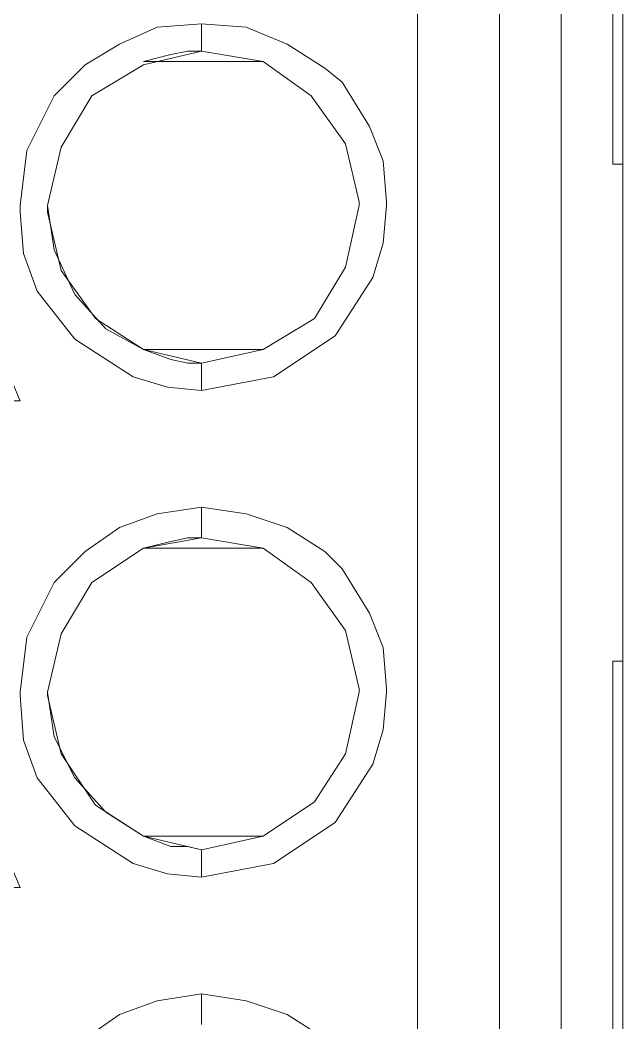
# Model space of a CAD drawing. Header units: centimetres. Extents: x -12.2 to 12.2, y -6.1 to 6.1.
# Drawn here: x -9.243 to -8.623, y 0.78 to 1.812 of the extents above; entities that cross this region are included whole.
import ezdxf

# ---------------------------------------------------------------- set-up
doc = ezdxf.new("R2010")
doc.units = ezdxf.units.CM
doc.header["$MEASUREMENT"] = 0
doc.layers.add('Camada 1', color=7, linetype='Continuous')

msp = doc.modelspace()

# ---------------------------------------------------------------- linework, layer by layer
at = {"layer": 'Camada 1', "lineweight": 9}
for points in [[(-8.62254, -0.22762), (-8.62254, -0.22762), (-8.62254, 2.94385), (-8.62254, 2.94385)], [(-8.62254, -0.22762), (-8.62254, -0.22762), (-8.62254, 2.94385), (-8.62254, 2.94385)], [(-8.8342, 2.91916), (-8.8342, 2.91916), (-8.8342, -0.21703), (-8.8342, -0.21703)], [(-8.68604, 2.41822), (-8.68604, 2.41822), (-8.68604, -0.21703), (-8.68604, -0.21703)], [(-8.63312, 1.66327), (-8.63312, 1.66327), (-8.63312, 2.19597), (-8.63312, 2.19597)], [(-8.74954, 1.9208), (-8.74954, 1.9208), (-8.74954, 1.41986), (-8.74954, 1.41986)], [(-8.68604, 1.51863), (-8.68604, 1.51863), (-8.68604, 1.9208), (-8.68604, 1.9208)], [(-8.99295, 1.7691), (-8.99295, 1.7691), (-9.11642, 1.7691), (-9.11642, 1.7691)], [(-8.62254, 1.66327), (-8.62254, 1.66327), (-8.63312, 1.66327), (-8.63312, 1.66327)], [(-9.2152, 1.61388), (-9.2152, 1.61388), (-9.2152, 1.62094), (-9.2152, 1.62094)], [(-8.89417, 1.62447), (-8.89417, 1.62447), (-8.89417, 1.62094), (-8.89417, 1.62094)], [(-9.24342, 1.41986), (-9.24342, 1.41986), (-9.26459, 1.46924), (-9.26459, 1.46924)], [(-9.11642, 1.47277), (-9.11642, 1.47277), (-8.99295, 1.47277), (-8.99295, 1.47277)], [(-9.54329, 1.41986), (-9.54329, 1.41986), (-9.24342, 1.41986), (-9.24342, 1.41986)], [(-8.74954, 1.41986), (-8.74954, 1.41986), (-8.74954, 0.91891), (-8.74954, 0.91891)], [(-8.68604, 1.01769), (-8.68604, 1.01769), (-8.68604, 1.41986), (-8.68604, 1.41986)], [(-8.99295, 1.26816), (-8.99295, 1.26816), (-9.11642, 1.26816), (-9.11642, 1.26816)], [(-8.63312, 1.15174), (-8.63312, 1.15174), (-8.62254, 1.15174), (-8.62254, 1.15174)], [(-8.63312, 0.61905), (-8.63312, 0.61905), (-8.63312, 1.15174), (-8.63312, 1.15174)], [(-9.24342, 1.11999), (-9.24342, 1.11999), (-9.24342, 1.11647), (-9.24342, 1.11647)], [(-9.2152, 1.11647), (-9.2152, 1.11647), (-9.2152, 1.11999), (-9.2152, 1.11999)], [(-8.89417, 1.12352), (-8.89417, 1.12352), (-8.89417, 1.11999), (-8.89417, 1.11999)], [(-8.86595, 1.11999), (-8.86595, 1.11999), (-8.86595, 1.12352), (-8.86595, 1.12352)], [(-9.11642, 0.97183), (-9.11642, 0.97183), (-8.99295, 0.97183), (-8.99295, 0.97183)], [(-9.24342, 0.91891), (-9.24342, 0.91891), (-9.26459, 0.9683), (-9.26459, 0.9683)], [(-9.54329, 0.91891), (-9.54329, 0.91891), (-9.24342, 0.91891), (-9.24342, 0.91891)], [(-8.74954, 0.91891), (-8.74954, 0.91891), (-8.74954, 0.41797), (-8.74954, 0.41797)], [(-8.68604, 0.52027), (-8.68604, 0.52027), (-8.68604, 0.91891), (-8.68604, 0.91891)]]:
    msp.add_open_spline(points, degree=3, dxfattribs=at)
for points, knots in [([(-9.05645, 1.80791), (-9.05645, 1.80791), (-9.10231, 1.80438), (-9.10231, 1.80438), (-9.10231, 1.80438), (-9.14112, 1.78674), (-9.14112, 1.78674), (-9.14112, 1.78674), (-9.1764, 1.76558), (-9.1764, 1.76558), (-9.1764, 1.76558), (-9.20815, 1.73383), (-9.20815, 1.73383), (-9.20815, 1.73383), (-9.23637, 1.67738), (-9.23637, 1.67738), (-9.23637, 1.67738), (-9.24342, 1.62094), (-9.24342, 1.62094)], [0, 0, 0, 0, 0.1666667, 0.1666667, 0.1666667, 0.3333333, 0.3333333, 0.3333333, 0.5, 0.5, 0.5, 0.6666667, 0.6666667, 0.6666667, 0.8333333, 0.8333333, 0.8333333, 1, 1, 1, 1]), ([(-8.86595, 1.62447), (-8.86595, 1.62447), (-8.86948, 1.6668), (-8.86948, 1.6668), (-8.86948, 1.6668), (-8.88359, 1.70208), (-8.88359, 1.70208), (-8.88359, 1.70208), (-8.91181, 1.74794), (-8.91181, 1.74794), (-8.91181, 1.74794), (-8.92945, 1.76205), (-8.92945, 1.76205), (-8.92945, 1.76205), (-8.96826, 1.78674), (-8.96826, 1.78674), (-8.96826, 1.78674), (-9.01059, 1.80438), (-9.01059, 1.80438), (-9.01059, 1.80438), (-9.05645, 1.80791), (-9.05645, 1.80791)], [0, 0, 0, 0, 0.1428571, 0.1428571, 0.1428571, 0.2857143, 0.2857143, 0.2857143, 0.4285714, 0.4285714, 0.4285714, 0.5714286, 0.5714286, 0.5714286, 0.7142857, 0.7142857, 0.7142857, 0.8571429, 0.8571429, 0.8571429, 1, 1, 1, 1]), ([(-9.05645, 1.80791), (-9.05645, 1.80791), (-9.05645, 1.80438), (-9.05645, 1.80438), (-9.05645, 1.80438), (-9.05645, 1.79733), (-9.05645, 1.79733), (-9.05645, 1.79733), (-9.05645, 1.7938), (-9.05645, 1.7938), (-9.05645, 1.7938), (-9.05645, 1.78674), (-9.05645, 1.78674), (-9.05645, 1.78674), (-9.05645, 1.78322), (-9.05645, 1.78322), (-9.05645, 1.78322), (-9.05645, 1.77969), (-9.05645, 1.77969)], [0, 0, 0, 0, 0.1666667, 0.1666667, 0.1666667, 0.3333333, 0.3333333, 0.3333333, 0.5, 0.5, 0.5, 0.6666667, 0.6666667, 0.6666667, 0.8333333, 0.8333333, 0.8333333, 1, 1, 1, 1]), ([(-9.2152, 1.62094), (-9.2152, 1.62094), (-9.20109, 1.68091), (-9.20109, 1.68091), (-9.20109, 1.68091), (-9.16934, 1.73383), (-9.16934, 1.73383), (-9.16934, 1.73383), (-9.11642, 1.76558), (-9.11642, 1.76558), (-9.11642, 1.76558), (-9.05645, 1.77969), (-9.05645, 1.77969)], [0, 0, 0, 0, 0.25, 0.25, 0.25, 0.5, 0.5, 0.5, 0.75, 0.75, 0.75, 1, 1, 1, 1]), ([(-9.05645, 1.77969), (-9.05645, 1.77969), (-9.07056, 1.77969), (-9.07056, 1.77969), (-9.07056, 1.77969), (-9.0882, 1.77616), (-9.0882, 1.77616), (-9.0882, 1.77616), (-9.11642, 1.7691), (-9.11642, 1.7691)], [0, 0, 0, 0, 0.3333333, 0.3333333, 0.3333333, 0.6666667, 0.6666667, 0.6666667, 1, 1, 1, 1]), ([(-9.05645, 1.77969), (-9.05645, 1.77969), (-8.99295, 1.7691), (-8.99295, 1.7691), (-8.99295, 1.7691), (-8.94356, 1.73383), (-8.94356, 1.73383), (-8.94356, 1.73383), (-8.90829, 1.68444), (-8.90829, 1.68444), (-8.90829, 1.68444), (-8.89417, 1.62447), (-8.89417, 1.62447)], [0, 0, 0, 0, 0.25, 0.25, 0.25, 0.5, 0.5, 0.5, 0.75, 0.75, 0.75, 1, 1, 1, 1]), ([(-9.24342, 1.62094), (-9.24342, 1.62094), (-9.24342, 1.61741), (-9.24342, 1.61741), (-9.24342, 1.61741), (-9.24342, 1.61388), (-9.24342, 1.61388)], [0, 0, 0, 0, 0.5, 0.5, 0.5, 1, 1, 1, 1]), ([(-9.2152, 1.62094), (-9.2152, 1.62094), (-9.20815, 1.57508), (-9.20815, 1.57508), (-9.20815, 1.57508), (-9.18698, 1.52922), (-9.18698, 1.52922), (-9.18698, 1.52922), (-9.15523, 1.49394), (-9.15523, 1.49394), (-9.15523, 1.49394), (-9.11642, 1.47277), (-9.11642, 1.47277)], [0, 0, 0, 0, 0.25, 0.25, 0.25, 0.5, 0.5, 0.5, 0.75, 0.75, 0.75, 1, 1, 1, 1]), ([(-9.05645, 1.43044), (-9.05645, 1.43044), (-8.98237, 1.44455), (-8.98237, 1.44455), (-8.98237, 1.44455), (-8.91887, 1.48688), (-8.91887, 1.48688), (-8.91887, 1.48688), (-8.88006, 1.54686), (-8.88006, 1.54686), (-8.88006, 1.54686), (-8.86948, 1.58213), (-8.86948, 1.58213), (-8.86948, 1.58213), (-8.86595, 1.62094), (-8.86595, 1.62094)], [0, 0, 0, 0, 0.2, 0.2, 0.2, 0.4, 0.4, 0.4, 0.6, 0.6, 0.6, 0.8, 0.8, 0.8, 1, 1, 1, 1]), ([(-8.89417, 1.62094), (-8.89417, 1.62094), (-8.90829, 1.55744), (-8.90829, 1.55744), (-8.90829, 1.55744), (-8.94004, 1.50452), (-8.94004, 1.50452), (-8.94004, 1.50452), (-8.99295, 1.47277), (-8.99295, 1.47277), (-8.99295, 1.47277), (-9.05645, 1.45866), (-9.05645, 1.45866)], [0, 0, 0, 0, 0.25, 0.25, 0.25, 0.5, 0.5, 0.5, 0.75, 0.75, 0.75, 1, 1, 1, 1]), ([(-8.86595, 1.62094), (-8.86595, 1.62094), (-8.86595, 1.62094), (-8.86595, 1.62094), (-8.86595, 1.62094), (-8.86595, 1.62447), (-8.86595, 1.62447)], [0, 0, 0, 0, 0.5, 0.5, 0.5, 1, 1, 1, 1]), ([(-9.24342, 1.61388), (-9.24342, 1.61388), (-9.2399, 1.57155), (-9.2399, 1.57155), (-9.2399, 1.57155), (-9.22579, 1.53274), (-9.22579, 1.53274), (-9.22579, 1.53274), (-9.18698, 1.48336), (-9.18698, 1.48336), (-9.18698, 1.48336), (-9.12701, 1.44455), (-9.12701, 1.44455), (-9.12701, 1.44455), (-9.09173, 1.43397), (-9.09173, 1.43397), (-9.09173, 1.43397), (-9.05645, 1.43044), (-9.05645, 1.43044)], [0, 0, 0, 0, 0.1666667, 0.1666667, 0.1666667, 0.3333333, 0.3333333, 0.3333333, 0.5, 0.5, 0.5, 0.6666667, 0.6666667, 0.6666667, 0.8333333, 0.8333333, 0.8333333, 1, 1, 1, 1]), ([(-9.05645, 1.45866), (-9.05645, 1.45866), (-9.11642, 1.47277), (-9.11642, 1.47277), (-9.11642, 1.47277), (-9.16581, 1.50452), (-9.16581, 1.50452), (-9.16581, 1.50452), (-9.20109, 1.55391), (-9.20109, 1.55391), (-9.20109, 1.55391), (-9.2152, 1.61388), (-9.2152, 1.61388)], [0, 0, 0, 0, 0.25, 0.25, 0.25, 0.5, 0.5, 0.5, 0.75, 0.75, 0.75, 1, 1, 1, 1]), ([(-8.68604, 1.51863), (-8.68604, 1.51863), (-8.68604, 1.46219), (-8.68604, 1.46219), (-8.68604, 1.46219), (-8.68604, 1.41986), (-8.68604, 1.41986)], [0, 0, 0, 0, 0.5, 0.5, 0.5, 1, 1, 1, 1]), ([(-9.11642, 1.47277), (-9.11642, 1.47277), (-9.0882, 1.46219), (-9.0882, 1.46219), (-9.0882, 1.46219), (-9.07056, 1.45866), (-9.07056, 1.45866), (-9.07056, 1.45866), (-9.05645, 1.45866), (-9.05645, 1.45866)], [0, 0, 0, 0, 0.3333333, 0.3333333, 0.3333333, 0.6666667, 0.6666667, 0.6666667, 1, 1, 1, 1]), ([(-9.05645, 1.43044), (-9.05645, 1.43044), (-9.05645, 1.43397), (-9.05645, 1.43397), (-9.05645, 1.43397), (-9.05645, 1.44102), (-9.05645, 1.44102), (-9.05645, 1.44102), (-9.05645, 1.44455), (-9.05645, 1.44455), (-9.05645, 1.44455), (-9.05645, 1.4516), (-9.05645, 1.4516), (-9.05645, 1.4516), (-9.05645, 1.45513), (-9.05645, 1.45513), (-9.05645, 1.45513), (-9.05645, 1.45866), (-9.05645, 1.45866)], [0, 0, 0, 0, 0.1666667, 0.1666667, 0.1666667, 0.3333333, 0.3333333, 0.3333333, 0.5, 0.5, 0.5, 0.6666667, 0.6666667, 0.6666667, 0.8333333, 0.8333333, 0.8333333, 1, 1, 1, 1]), ([(-9.05645, 1.31049), (-9.05645, 1.31049), (-9.10231, 1.30344), (-9.10231, 1.30344), (-9.10231, 1.30344), (-9.14112, 1.28933), (-9.14112, 1.28933), (-9.14112, 1.28933), (-9.1764, 1.26463), (-9.1764, 1.26463), (-9.1764, 1.26463), (-9.20815, 1.23288), (-9.20815, 1.23288), (-9.20815, 1.23288), (-9.23637, 1.17644), (-9.23637, 1.17644), (-9.23637, 1.17644), (-9.24342, 1.11999), (-9.24342, 1.11999)], [0, 0, 0, 0, 0.1666667, 0.1666667, 0.1666667, 0.3333333, 0.3333333, 0.3333333, 0.5, 0.5, 0.5, 0.6666667, 0.6666667, 0.6666667, 0.8333333, 0.8333333, 0.8333333, 1, 1, 1, 1]), ([(-8.86595, 1.12352), (-8.86595, 1.12352), (-8.86948, 1.16586), (-8.86948, 1.16586), (-8.86948, 1.16586), (-8.88359, 1.20113), (-8.88359, 1.20113), (-8.88359, 1.20113), (-8.91181, 1.24699), (-8.91181, 1.24699), (-8.91181, 1.24699), (-8.92945, 1.26463), (-8.92945, 1.26463), (-8.92945, 1.26463), (-8.96826, 1.28933), (-8.96826, 1.28933), (-8.96826, 1.28933), (-9.01059, 1.30344), (-9.01059, 1.30344), (-9.01059, 1.30344), (-9.05645, 1.31049), (-9.05645, 1.31049)], [0, 0, 0, 0, 0.1428571, 0.1428571, 0.1428571, 0.2857143, 0.2857143, 0.2857143, 0.4285714, 0.4285714, 0.4285714, 0.5714286, 0.5714286, 0.5714286, 0.7142857, 0.7142857, 0.7142857, 0.8571429, 0.8571429, 0.8571429, 1, 1, 1, 1]), ([(-9.05645, 1.31049), (-9.05645, 1.31049), (-9.05645, 1.30344), (-9.05645, 1.30344), (-9.05645, 1.30344), (-9.05645, 1.29638), (-9.05645, 1.29638), (-9.05645, 1.29638), (-9.05645, 1.29285), (-9.05645, 1.29285), (-9.05645, 1.29285), (-9.05645, 1.28933), (-9.05645, 1.28933), (-9.05645, 1.28933), (-9.05645, 1.2858), (-9.05645, 1.2858), (-9.05645, 1.2858), (-9.05645, 1.28227), (-9.05645, 1.28227), (-9.05645, 1.28227), (-9.05645, 1.27874), (-9.05645, 1.27874)], [0, 0, 0, 0, 0.1428571, 0.1428571, 0.1428571, 0.2857143, 0.2857143, 0.2857143, 0.4285714, 0.4285714, 0.4285714, 0.5714286, 0.5714286, 0.5714286, 0.7142857, 0.7142857, 0.7142857, 0.8571429, 0.8571429, 0.8571429, 1, 1, 1, 1]), ([(-9.2152, 1.11999), (-9.2152, 1.11999), (-9.20109, 1.17997), (-9.20109, 1.17997), (-9.20109, 1.17997), (-9.16934, 1.23288), (-9.16934, 1.23288), (-9.16934, 1.23288), (-9.11642, 1.26816), (-9.11642, 1.26816), (-9.11642, 1.26816), (-9.05645, 1.27874), (-9.05645, 1.27874)], [0, 0, 0, 0, 0.25, 0.25, 0.25, 0.5, 0.5, 0.5, 0.75, 0.75, 0.75, 1, 1, 1, 1]), ([(-9.05645, 1.27874), (-9.05645, 1.27874), (-9.07056, 1.27874), (-9.07056, 1.27874), (-9.07056, 1.27874), (-9.0882, 1.27522), (-9.0882, 1.27522), (-9.0882, 1.27522), (-9.11642, 1.26816), (-9.11642, 1.26816)], [0, 0, 0, 0, 0.3333333, 0.3333333, 0.3333333, 0.6666667, 0.6666667, 0.6666667, 1, 1, 1, 1]), ([(-9.05645, 1.27874), (-9.05645, 1.27874), (-8.99295, 1.26816), (-8.99295, 1.26816), (-8.99295, 1.26816), (-8.94356, 1.23288), (-8.94356, 1.23288), (-8.94356, 1.23288), (-8.90829, 1.18349), (-8.90829, 1.18349), (-8.90829, 1.18349), (-8.89417, 1.12352), (-8.89417, 1.12352)], [0, 0, 0, 0, 0.25, 0.25, 0.25, 0.5, 0.5, 0.5, 0.75, 0.75, 0.75, 1, 1, 1, 1]), ([(-9.24342, 1.11647), (-9.24342, 1.11647), (-9.2399, 1.07061), (-9.2399, 1.07061), (-9.2399, 1.07061), (-9.22579, 1.0318), (-9.22579, 1.0318), (-9.22579, 1.0318), (-9.18698, 0.98241), (-9.18698, 0.98241), (-9.18698, 0.98241), (-9.12701, 0.94361), (-9.12701, 0.94361), (-9.12701, 0.94361), (-9.09173, 0.93302), (-9.09173, 0.93302), (-9.09173, 0.93302), (-9.05645, 0.92949), (-9.05645, 0.92949)], [0, 0, 0, 0, 0.1666667, 0.1666667, 0.1666667, 0.3333333, 0.3333333, 0.3333333, 0.5, 0.5, 0.5, 0.6666667, 0.6666667, 0.6666667, 0.8333333, 0.8333333, 0.8333333, 1, 1, 1, 1]), ([(-9.2152, 1.11999), (-9.2152, 1.11999), (-9.20815, 1.07413), (-9.20815, 1.07413), (-9.20815, 1.07413), (-9.18698, 1.0318), (-9.18698, 1.0318), (-9.18698, 1.0318), (-9.15523, 0.99652), (-9.15523, 0.99652), (-9.15523, 0.99652), (-9.11642, 0.97183), (-9.11642, 0.97183)], [0, 0, 0, 0, 0.25, 0.25, 0.25, 0.5, 0.5, 0.5, 0.75, 0.75, 0.75, 1, 1, 1, 1]), ([(-9.05645, 0.95772), (-9.05645, 0.95772), (-9.11642, 0.97183), (-9.11642, 0.97183), (-9.11642, 0.97183), (-9.16581, 1.00358), (-9.16581, 1.00358), (-9.16581, 1.00358), (-9.20109, 1.05649), (-9.20109, 1.05649), (-9.20109, 1.05649), (-9.2152, 1.11647), (-9.2152, 1.11647)], [0, 0, 0, 0, 0.25, 0.25, 0.25, 0.5, 0.5, 0.5, 0.75, 0.75, 0.75, 1, 1, 1, 1]), ([(-9.05645, 0.92949), (-9.05645, 0.92949), (-8.98237, 0.94361), (-8.98237, 0.94361), (-8.98237, 0.94361), (-8.91887, 0.98594), (-8.91887, 0.98594), (-8.91887, 0.98594), (-8.88006, 1.04591), (-8.88006, 1.04591), (-8.88006, 1.04591), (-8.86948, 1.08119), (-8.86948, 1.08119), (-8.86948, 1.08119), (-8.86595, 1.11999), (-8.86595, 1.11999)], [0, 0, 0, 0, 0.2, 0.2, 0.2, 0.4, 0.4, 0.4, 0.6, 0.6, 0.6, 0.8, 0.8, 0.8, 1, 1, 1, 1]), ([(-8.89417, 1.11999), (-8.89417, 1.11999), (-8.90829, 1.05649), (-8.90829, 1.05649), (-8.90829, 1.05649), (-8.94004, 1.00711), (-8.94004, 1.00711), (-8.94004, 1.00711), (-8.99295, 0.97183), (-8.99295, 0.97183), (-8.99295, 0.97183), (-9.05645, 0.95772), (-9.05645, 0.95772)], [0, 0, 0, 0, 0.25, 0.25, 0.25, 0.5, 0.5, 0.5, 0.75, 0.75, 0.75, 1, 1, 1, 1]), ([(-8.68604, 1.01769), (-8.68604, 1.01769), (-8.68604, 0.96477), (-8.68604, 0.96477), (-8.68604, 0.96477), (-8.68604, 0.91891), (-8.68604, 0.91891)], [0, 0, 0, 0, 0.5, 0.5, 0.5, 1, 1, 1, 1]), ([(-9.11642, 0.97183), (-9.11642, 0.97183), (-9.0882, 0.96124), (-9.0882, 0.96124), (-9.0882, 0.96124), (-9.07056, 0.96124), (-9.07056, 0.96124), (-9.07056, 0.96124), (-9.05645, 0.95772), (-9.05645, 0.95772)], [0, 0, 0, 0, 0.3333333, 0.3333333, 0.3333333, 0.6666667, 0.6666667, 0.6666667, 1, 1, 1, 1]), ([(-9.05645, 0.92949), (-9.05645, 0.92949), (-9.05645, 0.93655), (-9.05645, 0.93655), (-9.05645, 0.93655), (-9.05645, 0.94008), (-9.05645, 0.94008), (-9.05645, 0.94008), (-9.05645, 0.94713), (-9.05645, 0.94713), (-9.05645, 0.94713), (-9.05645, 0.95066), (-9.05645, 0.95066), (-9.05645, 0.95066), (-9.05645, 0.95419), (-9.05645, 0.95419), (-9.05645, 0.95419), (-9.05645, 0.95772), (-9.05645, 0.95772)], [0, 0, 0, 0, 0.1666667, 0.1666667, 0.1666667, 0.3333333, 0.3333333, 0.3333333, 0.5, 0.5, 0.5, 0.6666667, 0.6666667, 0.6666667, 0.8333333, 0.8333333, 0.8333333, 1, 1, 1, 1]), ([(-9.05645, 0.80955), (-9.05645, 0.80955), (-9.10231, 0.80249), (-9.10231, 0.80249), (-9.10231, 0.80249), (-9.14112, 0.78838), (-9.14112, 0.78838), (-9.14112, 0.78838), (-9.1764, 0.76369), (-9.1764, 0.76369), (-9.1764, 0.76369), (-9.20815, 0.73194), (-9.20815, 0.73194), (-9.20815, 0.73194), (-9.23637, 0.67549), (-9.23637, 0.67549), (-9.23637, 0.67549), (-9.24342, 0.61905), (-9.24342, 0.61905)], [0, 0, 0, 0, 0.1666667, 0.1666667, 0.1666667, 0.3333333, 0.3333333, 0.3333333, 0.5, 0.5, 0.5, 0.6666667, 0.6666667, 0.6666667, 0.8333333, 0.8333333, 0.8333333, 1, 1, 1, 1]), ([(-8.86595, 0.62258), (-8.86595, 0.62258), (-8.86948, 0.66844), (-8.86948, 0.66844), (-8.86948, 0.66844), (-8.88359, 0.70019), (-8.88359, 0.70019), (-8.88359, 0.70019), (-8.91181, 0.74605), (-8.91181, 0.74605), (-8.91181, 0.74605), (-8.92945, 0.76369), (-8.92945, 0.76369), (-8.92945, 0.76369), (-8.96826, 0.78838), (-8.96826, 0.78838), (-8.96826, 0.78838), (-9.01059, 0.80249), (-9.01059, 0.80249), (-9.01059, 0.80249), (-9.05645, 0.80955), (-9.05645, 0.80955)], [0, 0, 0, 0, 0.1428571, 0.1428571, 0.1428571, 0.2857143, 0.2857143, 0.2857143, 0.4285714, 0.4285714, 0.4285714, 0.5714286, 0.5714286, 0.5714286, 0.7142857, 0.7142857, 0.7142857, 0.8571429, 0.8571429, 0.8571429, 1, 1, 1, 1]), ([(-9.05645, 0.80955), (-9.05645, 0.80955), (-9.05645, 0.80249), (-9.05645, 0.80249), (-9.05645, 0.80249), (-9.05645, 0.79897), (-9.05645, 0.79897), (-9.05645, 0.79897), (-9.05645, 0.79191), (-9.05645, 0.79191), (-9.05645, 0.79191), (-9.05645, 0.78838), (-9.05645, 0.78838), (-9.05645, 0.78838), (-9.05645, 0.78486), (-9.05645, 0.78486), (-9.05645, 0.78486), (-9.05645, 0.78133), (-9.05645, 0.78133), (-9.05645, 0.78133), (-9.05645, 0.7778), (-9.05645, 0.7778)], [0, 0, 0, 0, 0.1428571, 0.1428571, 0.1428571, 0.2857143, 0.2857143, 0.2857143, 0.4285714, 0.4285714, 0.4285714, 0.5714286, 0.5714286, 0.5714286, 0.7142857, 0.7142857, 0.7142857, 0.8571429, 0.8571429, 0.8571429, 1, 1, 1, 1])]:
    msp.add_open_spline(points, degree=3, knots=knots, dxfattribs=at)

doc.saveas('drawing.dxf')
